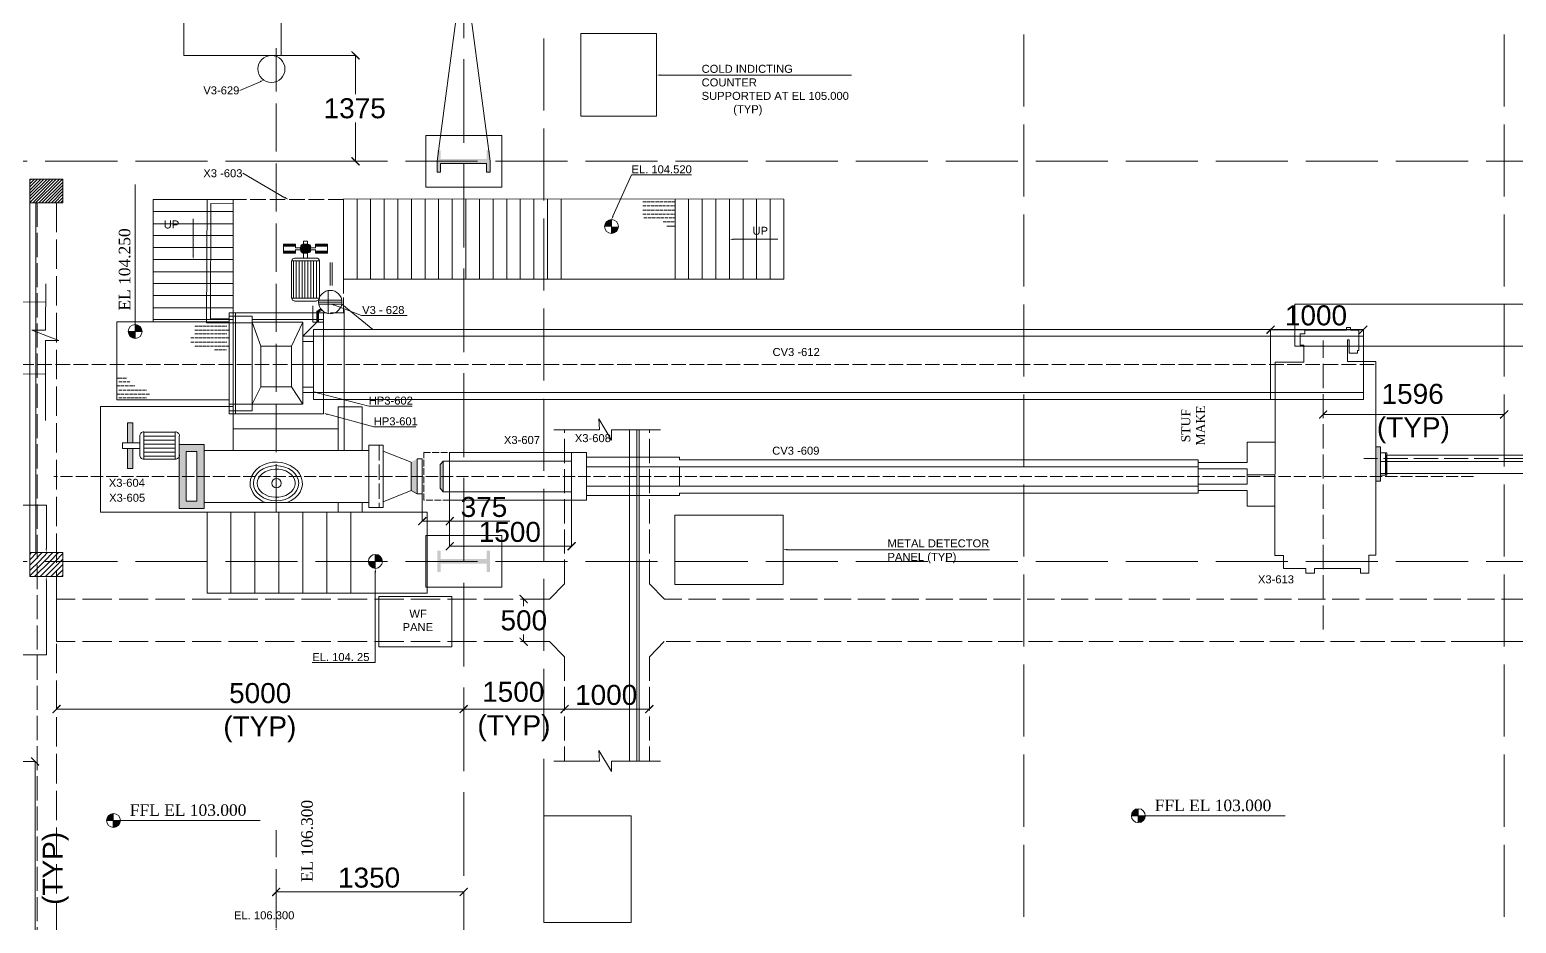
# Model space of a CAD drawing. Header units: inches. Extents: x 2602 to 127694, y 109 to 91908.
# Drawn here: x 30886 to 49460, y 52152 to 63318 of the extents above; entities that cross this region are included whole.
import ezdxf

# ---------------------------------------------------------------- set-up
doc = ezdxf.new("R2010")
doc.units = ezdxf.units.IN
doc.header["$MEASUREMENT"] = 0
doc.linetypes.add('PDF_IMPORT', pattern=[1, 0.8, -0.2])
doc.layers.add('PDF_Geometry', color=7, linetype='Continuous')
doc.layers.add('PDF_Solid Fills', color=7, linetype='Continuous', true_color=0x724639)
doc.layers.add('PDF_Text', color=230, linetype='Continuous', true_color=0xff007f)
doc.styles.add('PDF Arial', font='arial.ttf')
doc.styles.add('PDF Times New Roman', font='times.ttf')

msp = doc.modelspace()

# ---------------------------------------------------------------- hatches: boundary and pattern name
at = {"layer": 'PDF_Solid Fills', "true_color": 0x00b8b8, "transparency": 33554559}
for points in [[(35000, 62941), (35013, 62954), (34912, 63052), (34902, 63042)], [(34912, 61730), (34902, 61717), (35000, 61619), (35013, 61629)], [(46445, 59615), (46435, 59625), (46333, 59526), (46346, 59513)], [(47494, 59526), (47504, 59513), (47603, 59615), (47593, 59625)], [(47101, 58555), (47091, 58565), (46993, 58467), (47002, 58453)], [(49253, 58467), (49262, 58453), (49364, 58555), (49354, 58565)], [(35847, 57220), (35837, 57233), (35735, 57132), (35745, 57122)], [(36080, 57132), (36089, 57122), (36188, 57220), (36178, 57233)], [(36188, 56909), (36178, 56918), (36080, 56820), (36089, 56807)], [(37602, 56820), (37611, 56807), (37713, 56909), (37700, 56918)], [(37103, 56148), (37113, 56161), (37011, 56259), (37001, 56249)], [(37011, 55724), (37001, 55715), (37103, 55616), (37113, 55626)], [(31277, 54872), (31264, 54885), (31166, 54783), (31176, 54773)], [(36352, 54885), (36253, 54783), (36263, 54773), (36365, 54872)], [(37526, 54773), (37624, 54872), (37615, 54885), (37513, 54783)], [(38572, 54783), (38582, 54773), (38684, 54872), (38671, 54885)], [(30999, 54117), (31008, 54130), (30910, 54229), (30897, 54219)], [(34020, 52589), (34010, 52598), (33911, 52500), (33921, 52487)], [(36253, 52500), (36263, 52487), (36365, 52589), (36352, 52598)]]:
    msp.add_hatch(color=132, dxfattribs=at).paths.add_polyline_path(points)
at = {"layer": 'PDF_Solid Fills', "transparency": 33554559}
for color, points in [(256, [(36637, 61540), (36637, 61809), (36595, 61809), (36595, 61704), (36020, 61704), (36020, 61809), (35978, 61809), (35978, 61540), (36020, 61540), (36020, 61645), (36595, 61645), (36595, 61540)]), (1, [(34207, 60638), (34056, 60638), (34056, 60615), (34207, 60615)]), (1, [(34371, 60638), (34292, 60638), (34285, 60635), (34272, 60622), (34269, 60615), (34269, 60550), (34272, 60543), (34285, 60530), (34292, 60527), (34371, 60527), (34377, 60530), (34380, 60533), (34387, 60536), (34394, 60550), (34394, 60615), (34390, 60622), (34377, 60635)]), (1, [(34607, 60638), (34456, 60638), (34456, 60615), (34607, 60615)]), (1, [(34207, 60550), (34056, 60550), (34056, 60527), (34207, 60527)]), (1, [(34607, 60550), (34456, 60550), (34456, 60527), (34607, 60527)]), (7, [(32176, 58404), (32107, 58404), (32107, 58155), (32176, 58155)]), (7, [(32176, 58083), (32107, 58083), (32107, 57834), (32176, 57834)]), (7, [(35725, 57519), (35725, 57955), (35650, 57912), (35650, 57558)]), (256, [(36637, 56541), (36637, 56810), (36595, 56810), (36595, 56705), (36020, 56705), (36020, 56810), (35978, 56810), (35978, 56541), (36020, 56541), (36020, 56646), (36595, 56646), (36595, 56541)])]:
    msp.add_hatch(color=color, dxfattribs=at).paths.add_polyline_path(points)
at = {"layer": 'PDF_Solid Fills', "true_color": 0x5bb8b8, "transparency": 33554559}
h = msp.add_hatch(color=123, dxfattribs=at)
h.paths.add_polyline_path([(38153, 60858), (38153, 60773), (38169, 60773), (38208, 60792), (38218, 60802), (38228, 60815), (38235, 60828), (38238, 60845), (38238, 60858)])
h.paths.add_polyline_path([(38153, 60943), (38136, 60943), (38123, 60940), (38110, 60933), (38097, 60923), (38087, 60914), (38077, 60900), (38071, 60887), (38067, 60874), (38067, 60858), (38153, 60858)])
h = msp.add_hatch(color=123, dxfattribs=at)
h.paths.add_polyline_path([(32202, 59546), (32117, 59546), (32117, 59533), (32124, 59516), (32137, 59490), (32147, 59480), (32160, 59470), (32173, 59467), (32189, 59460), (32202, 59460)])
h.paths.add_polyline_path([(32219, 59631), (32202, 59631), (32202, 59546), (32288, 59546), (32288, 59562), (32284, 59575), (32278, 59588), (32268, 59602), (32258, 59611), (32245, 59621), (32232, 59628)])
at = {"layer": 'PDF_Solid Fills', "transparency": 33554559}
h = msp.add_hatch(color=7, dxfattribs=at)
h.paths.add_polyline_path([(33065, 57335), (33065, 58135), (32753, 58135), (32753, 57335)])
h.paths.add_polyline_path([(32842, 57427), (32842, 58047), (32973, 58047), (32973, 57427)], flags=0)
at = {"layer": 'PDF_Solid Fills', "true_color": 0x942500, "transparency": 33554559}
for points in [[(47763, 58106), (47704, 58106), (47704, 57676), (47763, 57676)], [(47842, 58030), (47826, 58030), (47826, 57752), (47842, 57752)]]:
    msp.add_hatch(color=24, dxfattribs=at).paths.add_polyline_path(points)
at = {"layer": 'PDF_Solid Fills', "true_color": 0x0000b8, "transparency": 33554559}
msp.add_hatch(color=172, dxfattribs=at).paths.add_polyline_path([(36053, 57545), (36053, 57925), (36014, 57886), (36014, 57588)])
at = {"layer": 'PDF_Solid Fills', "true_color": 0x5bb8b8, "transparency": 33554559}
h = msp.add_hatch(color=123, dxfattribs=at)
h.paths.add_polyline_path([(35204, 56672), (35118, 56672), (35118, 56659), (35122, 56643), (35128, 56630), (35138, 56620), (35148, 56607), (35174, 56594), (35187, 56590), (35204, 56587)])
h.paths.add_polyline_path([(35217, 56758), (35204, 56758), (35204, 56672), (35289, 56672), (35289, 56689), (35286, 56702), (35279, 56715), (35269, 56728), (35259, 56738), (35246, 56748), (35233, 56754)])
h = msp.add_hatch(color=123, dxfattribs=at)
h.paths.add_polyline_path([(31930, 53435), (31930, 53350), (31947, 53350), (31960, 53353), (31976, 53359), (31996, 53379), (32006, 53392), (32012, 53405), (32015, 53418), (32019, 53435)])
h.paths.add_polyline_path([(31930, 53520), (31917, 53520), (31904, 53514), (31887, 53510), (31878, 53500), (31865, 53491), (31851, 53464), (31848, 53448), (31845, 53435), (31930, 53435)])
h = msp.add_hatch(color=123, dxfattribs=at)
h.paths.add_polyline_path([(44736, 53494), (44736, 53409), (44749, 53409), (44765, 53412), (44779, 53418), (44792, 53428), (44801, 53438), (44821, 53477), (44821, 53494)])
h.paths.add_polyline_path([(44736, 53579), (44719, 53579), (44680, 53559), (44670, 53550), (44660, 53537), (44654, 53523), (44651, 53507), (44651, 53494), (44736, 53494)])

# ---------------------------------------------------------------- linework, layer by layer
at = {"layer": 'PDF_Geometry', "color": 30, "linetype": 'PDF_IMPORT', "lineweight": 0, "ltscale": 1308.782563, "true_color": 0xff7f00}
msp.add_lwpolyline([(36309, 17406), (36309, 79643)], dxfattribs=at)
at = {"layer": 'PDF_Geometry', "color": 30, "linetype": 'PDF_IMPORT', "lineweight": 0, "ltscale": 1125.093782, "true_color": 0xff7f00}
for points in [[(37310, 17304), (37310, 78521)], [(43309, 17356), (43309, 78521)], [(49308, 17356), (49308, 78521)], [(11954, 61675), (103310, 61675)], [(11954, 56672), (103310, 56672)]]:
    msp.add_lwpolyline(points, dxfattribs=at)
at = {"layer": 'PDF_Geometry', "color": 17, "lineweight": 0, "true_color": 0x724639}
for points in [[(35981, 71673), (36637, 66674), (35978, 61675)], [(35978, 66674), (36637, 61675)]]:
    msp.add_lwpolyline(points, dxfattribs=at)
at = {"layer": 'PDF_Geometry', "lineweight": 0}
for points in [[(34026, 63846), (32813, 63846), (32813, 62997), (34026, 62997)], [(37772, 63269), (38717, 63269), (38717, 62236), (37772, 62236)], [(33377, 59667), (31973, 59667), (31973, 58693), (33377, 58693)], [(34738, 58604), (35040, 58604), (35040, 58060), (34738, 58060)], [(32311, 57952), (32311, 58289), (32704, 58289), (32704, 57952)], [(32973, 57427), (32842, 57427), (32842, 58047), (32973, 58047)], [(33728, 57650), (33731, 57617), (33744, 57584), (33764, 57555), (33793, 57528), (33826, 57509), (33865, 57489), (33908, 57479), (33954, 57476), (34000, 57476), (34043, 57486), (34085, 57499), (34121, 57519), (34154, 57542), (34177, 57571), (34193, 57601), (34203, 57633), (34203, 57666), (34193, 57702), (34177, 57732), (34154, 57761), (34121, 57784), (34085, 57804), (34043, 57817), (34000, 57827), (33954, 57827), (33908, 57824), (33865, 57811), (33826, 57794), (33793, 57774), (33764, 57745), (33744, 57715), (33731, 57686)], [(35853, 57289), (35853, 56275), (33101, 56275), (33101, 57289)], [(38946, 57253), (40298, 57253), (40298, 56387), (38946, 56387)], [(35246, 56236), (36158, 56236), (36158, 55606), (35246, 55606)], [(37310, 53494), (38402, 53494), (38402, 52162), (37310, 52162)]]:
    msp.add_lwpolyline(points, close=True, dxfattribs=at)
at = {"layer": 'PDF_Geometry', "linetype": 'PDF_IMPORT', "lineweight": 0, "ltscale": 751.155907}
msp.add_lwpolyline([(33967, 57289), (33967, 63088)], dxfattribs=at)
at = {"layer": 'PDF_Geometry', "color": 132, "lineweight": 0, "true_color": 0x00b8b8}
for points in [[(34026, 62997), (34958, 62997), (34958, 62514)], [(34026, 62997), (34026, 62997)], [(51424, 58883), (51424, 59155), (51211, 59365), (46691, 59365), (46691, 59890), (51211, 59890), (51424, 60100), (51424, 60799), (51424, 61747), (51424, 62688)], [(34026, 61675), (34958, 61675), (34958, 62157)], [(34026, 61675), (34026, 61675)], [(34958, 61675), (34958, 61675)], [(30887, 61432), (30907, 61452)], [(30887, 61393), (30946, 61452)], [(30887, 61353), (30985, 61452)], [(30887, 61314), (31025, 61452)], [(30887, 61274), (31064, 61452)], [(30887, 61238), (31104, 61452)], [(30887, 61199), (31143, 61452)], [(30887, 61160), (31179, 61452)], [(30923, 61156), (31218, 61452)], [(30959, 61156), (31258, 61452)], [(30999, 61156), (31297, 61452)], [(31038, 61156), (31300, 61415)], [(31077, 61156), (31300, 61376)], [(31117, 61156), (31300, 61337)], [(31156, 61156), (31300, 61301)], [(30887, 61156), (30887, 56784)], [(30962, 61156), (30962, 56784)], [(31195, 61156), (31300, 61261)], [(31231, 61156), (31300, 61222)], [(31271, 61156), (31300, 61183)], [(46389, 59572), (46389, 59569), (47550, 59569), (47550, 59572)], [(46389, 59572), (46389, 59572)], [(47550, 59572), (47550, 59572)], [(47550, 59569), (47550, 59569)], [(47045, 58509), (47045, 58509)], [(47045, 58509), (49308, 58509)], [(49308, 58509), (49308, 58509)], [(38766, 58319), (38156, 58319), (38156, 58191), (37998, 58457), (38005, 58319), (37434, 58319)], [(38379, 54176), (38379, 58319)], [(38471, 54176), (38471, 58319)], [(38500, 54176), (38500, 58319)], [(35791, 57519), (35791, 57178), (36132, 57178), (36132, 57545), (36132, 56863), (37657, 56863), (37657, 57545)], [(35791, 57519), (35791, 57519)], [(36132, 57545), (36132, 57545)], [(36132, 57545), (36132, 57545)], [(37657, 57545), (37657, 57545)], [(36132, 57178), (36886, 57178)], [(36132, 57178), (36132, 57178)], [(37657, 56863), (37657, 56863)], [(30887, 56761), (30907, 56784)], [(30887, 56695), (30976, 56784)], [(30887, 56626), (30933, 56672), (31041, 56784)], [(30887, 56561), (31002, 56672), (31110, 56784)], [(30887, 56492), (31067, 56672), (31176, 56784)], [(30946, 56485), (31136, 56672), (31245, 56784)], [(31015, 56485), (31202, 56672), (31300, 56771)], [(31081, 56485), (31271, 56672), (31300, 56702)], [(31149, 56485), (31300, 56636)], [(31215, 56485), (31300, 56567)], [(31284, 56485), (31300, 56502)], [(37057, 56115), (37057, 56203), (37382, 56203), (37569, 56394)], [(38818, 56203), (38628, 56394)], [(31222, 56203), (31222, 55672)], [(37057, 56203), (37057, 56203)], [(37382, 56203), (37382, 56203)], [(37057, 55760), (37057, 55672), (37382, 55672), (37569, 55482)], [(37382, 55672), (37382, 55672)], [(38815, 55672), (38628, 55482)], [(51424, 54717), (51424, 55465), (51211, 55675), (48869, 55672)], [(38628, 54829), (37569, 54829), (36309, 54829), (31222, 54829)], [(31222, 54829), (31222, 54829)], [(36309, 54829), (36309, 54829)], [(36309, 54829), (36309, 54829)], [(37569, 54829), (37569, 54829)], [(37569, 54829), (37569, 54829)], [(37569, 54829), (37569, 54829)], [(38628, 54829), (38628, 54829)], [(38766, 54176), (38156, 54176), (38156, 54048), (37998, 54311), (38005, 54176), (37434, 54176)], [(30467, 54173), (30953, 54173), (30953, 52746), (30953, 51673), (30467, 51673)], [(36309, 51995), (36309, 52543), (33967, 52543), (33967, 52093)], [(33967, 52543), (33967, 52543)]]:
    msp.add_lwpolyline(points, dxfattribs=at)
at = {"layer": 'PDF_Geometry', "lineweight": 0}
for points in [[(33764, 62668), (33511, 62560)], [(38766, 62750), (39278, 62750), (41154, 62750)], [(32429, 59697), (33429, 59697), (33429, 61196), (32429, 61196), (32429, 59667)], [(34807, 61199), (34807, 60199), (40308, 60199), (40308, 61199), (34807, 61206)], [(34977, 61199), (34977, 60199)], [(35145, 61199), (35145, 60199)], [(35315, 61199), (35315, 60199)], [(35486, 61199), (35486, 60199)], [(35656, 61199), (35656, 60199)], [(35827, 61199), (35827, 60199)], [(35994, 61199), (35994, 60199)], [(36165, 61199), (36165, 60199)], [(36335, 61199), (36335, 60199)], [(36506, 61199), (36506, 60199)], [(36677, 61199), (36677, 60199)], [(36847, 61199), (36847, 60199)], [(37014, 61199), (37014, 60199)], [(37185, 61199), (37185, 60199)], [(37356, 61199), (37356, 60199)], [(37526, 61199), (37526, 60199)], [(38950, 60199), (38950, 61199)], [(39117, 60199), (39117, 61199)], [(39288, 60199), (39288, 61199)], [(39458, 60199), (39458, 61199)], [(39629, 60199), (39629, 61199)], [(39799, 60199), (39799, 61199)], [(39967, 60199), (39967, 61199)], [(40137, 60199), (40137, 61199)], [(32429, 61045), (33429, 61045)], [(32429, 60894), (33429, 60894)], [(32429, 60746), (33429, 60746)], [(32429, 60595), (33429, 60595)], [(39678, 60700), (40222, 60700), (40232, 60700)], [(32429, 60445), (33429, 60445)], [(32429, 60294), (33429, 60294)], [(32429, 60146), (33429, 60146)], [(32429, 59995), (33429, 59995)], [(32429, 59844), (33429, 59844)], [(33429, 58060), (33429, 59818)], [(34685, 59880), (35030, 59746), (35601, 59746)], [(34813, 58060), (34813, 59818)], [(34479, 58782), (35122, 58614), (35666, 58614)], [(33429, 58611), (31769, 58611), (31769, 57289), (35040, 57289), (35040, 57410)], [(34607, 58513), (35184, 58355), (35709, 58355)], [(32107, 58155), (32107, 58404), (32176, 58404), (32176, 58155)], [(34738, 58332), (33429, 58332)], [(32261, 58155), (32045, 58155), (32045, 58083), (32261, 58083)], [(32704, 58240), (32311, 58240)], [(32704, 58191), (32311, 58191)], [(32704, 58139), (32311, 58139)], [(32753, 58240), (32753, 58001)], [(32107, 58083), (32107, 57834), (32176, 57834), (32176, 58083)], [(32704, 58089), (32311, 58089)], [(32704, 58040), (32311, 58040)], [(32704, 57991), (32311, 57991)], [(33065, 58060), (33065, 58135), (32753, 58135), (32753, 57335), (33065, 57335), (33065, 57410)], [(35122, 58060), (33065, 58060), (33065, 57410), (35122, 57410)], [(35650, 57558), (35302, 57420), (35302, 57348), (35122, 57348), (35122, 58125)], [(35302, 58125), (35302, 57420)], [(35302, 58053), (35650, 57912), (35650, 57558), (35725, 57519)], [(35791, 57955), (35791, 57519), (35725, 57519), (35725, 57955)], [(33639, 57650), (33642, 57610), (33656, 57571), (33672, 57535), (33695, 57502), (33724, 57473), (33757, 57450), (33790, 57427), (33829, 57410)], [(34738, 57410), (34738, 57289)], [(33400, 56275), (33400, 57289)], [(33698, 56275), (33698, 57289)], [(34000, 56275), (34000, 57289)], [(34298, 56275), (34298, 57289)], [(34600, 56275), (34600, 57289)], [(34899, 56275), (34899, 57289)], [(40350, 56820), (41603, 56820), (42876, 56820)], [(35204, 56538), (35204, 55410), (34416, 55410)], [(31094, 56436), (31094, 55505), (29618, 55505)], [(31094, 55505), (31094, 55505)], [(35204, 55410), (35204, 55410)]]:
    msp.add_lwpolyline(points, dxfattribs=at)
at = {"layer": 'PDF_Geometry', "color": 17, "lineweight": 0, "true_color": 0x724639}
for points in [[(35834, 61996), (36785, 61996), (36785, 61350), (35834, 61350)], [(35834, 61996), (36785, 61996), (36785, 61350), (35834, 61350)], [(36309, 61645), (36595, 61645), (36595, 61540), (36637, 61540), (36637, 61675), (36637, 61540), (36595, 61540), (36595, 61645), (36309, 61645), (36020, 61645), (36020, 61540), (35978, 61540), (35978, 61675), (35978, 61540), (36020, 61540), (36020, 61645)], [(36309, 61645), (36595, 61645), (36595, 61540), (36637, 61540), (36637, 61675), (36637, 61540), (36595, 61540), (36595, 61645), (36309, 61645), (36020, 61645), (36020, 61540), (35978, 61540), (35978, 61675), (35978, 61540), (36020, 61540), (36020, 61645)], [(35834, 56997), (36785, 56997), (36785, 56351), (35834, 56351)]]:
    msp.add_lwpolyline(points, close=True, dxfattribs=at)
at = {"layer": 'PDF_Geometry', "color": 4, "lineweight": 0}
for points in [[(34072, 61219), (33547, 61524)], [(38172, 60989), (38405, 61504), (38408, 61504), (39153, 61504)], [(32927, 60494), (32927, 60956)], [(34430, 59572), (34430, 58699)], [(35302, 58125), (35122, 58125)], [(35725, 57955), (35791, 57955)], [(31094, 56833), (31094, 57378), (30188, 57378)], [(31094, 57378), (31094, 57378)]]:
    msp.add_lwpolyline(points, dxfattribs=at)
at = {"layer": 'PDF_Geometry', "color": 132, "lineweight": 0, "true_color": 0x00b8b8}
for points in [[(30887, 61452), (31300, 61452), (31300, 61156), (30887, 61156)], [(30887, 56784), (31300, 56784), (31300, 56485), (30887, 56485)]]:
    msp.add_lwpolyline(points, close=True, dxfattribs=at)
at = {"layer": 'PDF_Geometry', "color": 123, "lineweight": 0, "true_color": 0x5bb8b8}
for points in [[(32202, 61383), (32202, 59631), (32202, 59460)], [(38153, 60943), (38153, 60773)], [(32117, 59546), (32288, 59546)], [(49797, 58001), (47839, 58001)], [(47839, 58001), (47839, 57922)], [(35204, 56758), (35204, 56587)], [(31930, 53520), (31930, 53350)], [(46573, 53494), (44821, 53494), (44651, 53494)], [(44736, 53579), (44736, 53409)], [(33767, 53435), (32019, 53435), (31845, 53435)]]:
    msp.add_lwpolyline(points, dxfattribs=at)
at = {"layer": 'PDF_Geometry', "linetype": 'PDF_IMPORT', "lineweight": 0, "ltscale": 377.218032}
for points in [[(30979, 61156), (30979, 35817)], [(47045, 55823), (47045, 59434)], [(55649, 57961), (47554, 57961)]]:
    msp.add_lwpolyline(points, dxfattribs=at)
at = {"layer": 'PDF_Geometry', "linetype": 'PDF_IMPORT', "lineweight": 0, "ltscale": 459.221952}
msp.add_lwpolyline([(31222, 61156), (31222, 36424)], dxfattribs=at)
at = {"layer": 'PDF_Geometry', "color": 224, "lineweight": 0, "true_color": 0x940070}
for points in [[(33429, 61196), (33101, 61196), (33095, 59657), (33377, 59657)], [(33429, 61143), (33150, 61146), (33144, 59707), (33377, 59707)], [(34640, 60408), (34640, 60120)], [(34666, 60408), (34666, 60120)], [(31087, 60143), (31081, 59565), (30913, 59565), (31251, 59434), (31081, 59434), (31081, 59349), (31081, 58434)], [(34613, 60057), (34613, 59766)], [(31084, 59913), (28450, 59936), (28545, 59936), (28545, 59487), (28545, 59037), (28450, 59037), (31074, 59014)], [(34423, 59867), (34423, 59664), (34472, 59664), (34472, 59798), (34518, 59831)], [(34485, 59664), (34485, 59792), (34525, 59821)], [(34495, 59939), (34784, 59939)], [(34495, 59913), (34784, 59913)], [(34495, 59887), (34784, 59887), (35171, 59572)], [(34495, 59664), (34495, 59789), (34535, 59811)], [(33095, 59707), (33095, 59707)], [(33144, 59657), (33144, 59657)]]:
    msp.add_lwpolyline(points, dxfattribs=at)
at = {"layer": 'PDF_Geometry', "color": 2, "linetype": 'PDF_IMPORT', "lineweight": 0, "ltscale": 242.731603}
msp.add_lwpolyline([(34807, 59779), (34807, 61196), (33429, 61196), (33429, 59779), (34807, 59779)], dxfattribs=at)
at = {"layer": 'PDF_Geometry', "color": 1, "linetype": 'PDF_IMPORT', "lineweight": 0, "ltscale": 52.482509}
for points in [[(38546, 61166), (38950, 61166)], [(38546, 61064), (38950, 61064)], [(38559, 60966), (38950, 60966)], [(31973, 58867), (32199, 58867)], [(31973, 58765), (32386, 58765)]]:
    msp.add_lwpolyline(points, dxfattribs=at)
at = {"layer": 'PDF_Geometry', "color": 1, "linetype": 'PDF_IMPORT', "lineweight": 0, "ltscale": 49.202352}
for points in [[(38546, 61117), (38946, 61117)], [(38546, 61015), (38946, 61015)], [(38799, 60917), (38946, 60917)], [(32947, 59667), (33377, 59667)], [(32898, 59467), (33377, 59467)], [(32947, 59615), (33347, 59615)], [(32947, 59565), (33377, 59565)], [(32947, 59516), (33347, 59516)], [(32898, 59415), (33347, 59415)], [(32947, 59365), (33377, 59365)], [(33196, 59316), (33347, 59316)], [(31999, 58916), (32147, 58916)], [(31999, 58814), (32347, 58814)], [(31999, 58716), (32347, 58716)]]:
    msp.add_lwpolyline(points, dxfattribs=at)
at = {"layer": 'PDF_Geometry', "color": 1, "linetype": 'PDF_IMPORT', "lineweight": 0, "ltscale": 3.280157}
msp.add_lwpolyline([(38848, 60864), (38950, 60864)], dxfattribs=at)
at = {"layer": 'PDF_Geometry', "color": 1, "lineweight": 0}
for points in [[(34269, 60592), (34207, 60592), (34207, 60638), (34056, 60638), (34056, 60527), (34207, 60527), (34207, 60572)], [(34207, 60615), (34056, 60615)], [(34269, 60569), (34207, 60569)], [(34269, 60563), (34269, 60602)], [(34305, 60638), (34298, 60638), (34305, 60638)], [(34305, 60464), (34305, 60674), (34357, 60674), (34357, 60464)], [(34394, 60592), (34456, 60592), (34456, 60638), (34607, 60638), (34607, 60527), (34456, 60527), (34456, 60572)], [(34394, 60602), (34394, 60563)], [(34394, 60569), (34456, 60569)], [(34456, 60615), (34607, 60615)], [(34207, 60550), (34056, 60550)], [(34180, 60428), (34180, 59962)], [(34216, 60428), (34216, 59962)], [(34252, 60428), (34252, 59962)], [(34289, 60428), (34289, 59962)], [(34305, 60527), (34292, 60527), (34305, 60527)], [(34357, 60527), (34305, 60527), (34357, 60527)], [(34361, 60527), (34305, 60527)], [(34325, 60428), (34325, 59962)], [(34361, 60428), (34361, 59962)], [(34397, 60428), (34397, 59962)], [(34433, 60428), (34433, 59962)], [(34456, 60550), (34607, 60550)], [(34469, 60428), (34469, 59962)], [(34469, 59926), (34193, 59926)]]:
    msp.add_lwpolyline(points, dxfattribs=at)
for points in [[(34272, 60604, -0.414202), (34305, 60638), (34361, 60638, -0.414202), (34397, 60604)], [(34161, 60430, -0.414202), (34193, 60464), (34469, 60464, -0.414202), (34505, 60430)]]:
    msp.add_lwpolyline(points, format="xyb", dxfattribs=at)
for points in [[(34305, 60638), (34305, 60638), (34305, 60638)], [(34505, 59962), (34157, 59962), (34157, 60428), (34505, 60428)]]:
    msp.add_lwpolyline(points, close=True, dxfattribs=at)
at = {"layer": 'PDF_Geometry', "color": 32, "lineweight": 0, "true_color": 0xb85b00}
for points in [[(33377, 59779), (34558, 59779), (34558, 58516), (33377, 58516)], [(33665, 59664), (34298, 59664), (34298, 58637), (33665, 58637)], [(33774, 59362), (34157, 59362), (34157, 58854), (33774, 58854)]]:
    msp.add_lwpolyline(points, close=True, dxfattribs=at)
at = {"layer": 'PDF_Geometry', "color": 242, "lineweight": 0, "true_color": 0xdd0037}
for points in [[(33377, 59657), (33665, 59657), (33665, 59739), (33377, 59739)], [(33459, 59779), (33459, 58516)], [(33665, 59697), (34558, 59697)], [(34430, 59487), (34298, 59487), (34472, 59664), (34558, 59664)], [(34430, 59421), (34298, 59421)], [(34430, 59136), (34298, 59136)], [(34430, 58850), (34298, 58850)], [(34430, 58785), (34298, 58785)], [(33377, 58637), (33665, 58637), (33665, 58555), (33377, 58555)]]:
    msp.add_lwpolyline(points, dxfattribs=at)
at = {"layer": 'PDF_Geometry', "color": 32, "lineweight": 0, "true_color": 0xb85b00}
for points in [[(33774, 59362), (33665, 59664)], [(34157, 59362), (34298, 59664)], [(33774, 58854), (33665, 58637)], [(34157, 58854), (34298, 58637)]]:
    msp.add_lwpolyline(points, dxfattribs=at)
at = {"layer": 'PDF_Geometry', "color": 162, "lineweight": 0, "true_color": 0x002db8}
for points in [[(34430, 59572), (47550, 59572), (47550, 58699), (34430, 58699)], [(47550, 59487), (34430, 59487)], [(46389, 59572), (46389, 58699)], [(47550, 58785), (34430, 58785)]]:
    msp.add_lwpolyline(points, dxfattribs=at)
at = {"layer": 'PDF_Geometry', "color": 172, "lineweight": 0, "true_color": 0x0000b8}
for points in [[(47704, 58106), (47704, 58247), (47704, 59172), (47350, 59172), (47350, 59444), (47370, 59444), (47370, 59277), (47475, 59277), (47475, 59310), (47494, 59310), (47494, 59562), (47390, 59562), (47390, 59595), (47340, 59595), (47340, 59562), (46819, 59562), (46819, 59516), (46760, 59516), (46760, 59378), (46806, 59378), (46806, 59165), (46448, 59165), (46448, 58165), (46097, 58165), (46097, 57909), (45484, 57909), (45484, 57945), (45484, 57528), (45484, 57561)], [(46448, 58165), (46442, 57364), (46097, 57364)], [(45484, 57945), (39005, 57945), (39005, 57975), (37841, 57975), (37841, 58034), (36132, 58034), (36132, 57440), (37841, 57440), (37841, 57496)], [(37657, 58034), (37657, 57440)], [(45484, 57528), (39005, 57528), (39005, 57496), (37841, 57496), (37841, 57975)], [(37657, 57545), (36132, 57545), (36053, 57545), (36014, 57588), (36014, 57886), (36053, 57925), (36132, 57925), (37657, 57925)], [(36053, 57925), (36053, 57545)], [(45484, 57856), (39005, 57856), (37841, 57856)], [(39005, 57856), (39005, 57614)], [(45484, 57640), (46097, 57640), (46097, 57830), (45484, 57830)], [(45484, 57614), (39005, 57614), (37841, 57614)], [(47704, 57676), (47704, 56751), (47616, 56751), (47616, 56525), (47514, 56525), (47514, 56584), (46937, 56584), (46937, 56525), (46829, 56525), (46829, 56584), (46550, 56584), (46550, 56748), (46442, 56748), (46442, 57755), (46097, 57755)], [(47514, 56525), (47514, 56525)]]:
    msp.add_lwpolyline(points, dxfattribs=at)
at = {"layer": 'PDF_Geometry', "linetype": 'PDF_IMPORT', "lineweight": 0, "ltscale": 226.330819}
msp.add_lwpolyline([(26908, 59136), (47704, 59136)], dxfattribs=at)
at = {"layer": 'PDF_Geometry', "color": 1, "linetype": 'PDF_IMPORT', "lineweight": 0, "ltscale": 26.241254}
msp.add_lwpolyline([(31973, 58965), (32097, 58965)], dxfattribs=at)
at = {"layer": 'PDF_Geometry', "lineweight": 0}
msp.add_lwpolyline([(32312, 57952, -0.41422), (32261, 58001), (32261, 58240, -0.41422), (32312, 58293)], format="xyb", dxfattribs=at)
at = {"layer": 'PDF_Geometry', "color": 132, "linetype": 'PDF_IMPORT', "lineweight": 0, "ltscale": 377.218032, "true_color": 0x00b8b8}
for points in [[(37569, 56394), (37569, 58319)], [(38628, 56394), (38628, 58319)], [(51211, 55675), (38815, 55672)]]:
    msp.add_lwpolyline(points, dxfattribs=at)
at = {"layer": 'PDF_Geometry', "linetype": 'PDF_IMPORT', "lineweight": 0, "ltscale": 239.451446}
msp.add_lwpolyline([(35253, 58125), (35253, 57348)], dxfattribs=at)
at = {"layer": 'PDF_Geometry', "color": 172, "linetype": 'PDF_IMPORT', "lineweight": 0, "ltscale": 104.965018, "true_color": 0x0000b8}
msp.add_lwpolyline([(36132, 58034), (36132, 57440), (35811, 57440), (35811, 58034), (36132, 58034)], dxfattribs=at)
at = {"layer": 'PDF_Geometry', "color": 24, "lineweight": 0, "true_color": 0x942500}
for points in [[(47763, 58030), (47763, 58106), (47704, 58106), (47704, 57676), (47763, 57676), (47763, 57752)], [(47826, 58030), (47826, 57752)], [(47839, 57922), (47763, 57922)], [(47839, 57774), (47763, 57774)]]:
    msp.add_lwpolyline(points, dxfattribs=at)
msp.add_lwpolyline([(47763, 58030), (47842, 58030), (47842, 57752), (47763, 57752)], close=True, dxfattribs=at)
at = {"layer": 'PDF_Geometry', "color": 242, "lineweight": 0, "true_color": 0xdd0037}
msp.add_lwpolyline([(50201, 57128), (50201, 57629, 0.414215), (49905, 57922), (47839, 57922), (47839, 57774), (49907, 57774, -0.414213), (50053, 57627), (50053, 57128)], format="xyb", dxfattribs=at)
at = {"layer": 'PDF_Geometry', "linetype": 'PDF_IMPORT', "lineweight": 0, "ltscale": 190.249094}
msp.add_lwpolyline([(48925, 57735), (31186, 57735)], dxfattribs=at)
at = {"layer": 'PDF_Geometry', "color": 172, "lineweight": 0, "true_color": 0x0000b8}
msp.add_lwpolyline([(45484, 57561), (46097, 57561), (46097, 57364), (46097, 57561)], close=True, dxfattribs=at)
at = {"layer": 'PDF_Geometry', "color": 132, "linetype": 'PDF_IMPORT', "lineweight": 0, "ltscale": 455.941795, "true_color": 0x00b8b8}
for points in [[(37382, 56203), (31222, 56203)], [(37382, 55672), (31222, 55672)]]:
    msp.add_lwpolyline(points, dxfattribs=at)
at = {"layer": 'PDF_Geometry', "color": 132, "linetype": 'PDF_IMPORT', "lineweight": 0, "ltscale": 423.140227, "true_color": 0x00b8b8}
msp.add_lwpolyline([(51211, 56200), (49613, 56200), (38818, 56203)], dxfattribs=at)
at = {"layer": 'PDF_Geometry', "color": 132, "linetype": 'PDF_IMPORT', "lineweight": 0, "ltscale": 373.937875, "true_color": 0x00b8b8}
for points in [[(37569, 55482), (37569, 54176)], [(38628, 55482), (38628, 54176)]]:
    msp.add_lwpolyline(points, dxfattribs=at)
at = {"layer": 'PDF_Geometry', "linetype": 'PDF_IMPORT', "lineweight": 0, "ltscale": 747.87575}
msp.add_lwpolyline([(33967, 46996), (33967, 53317)], dxfattribs=at)
at = {"layer": 'PDF_Geometry', "lineweight": 0}
for centre, radius in [((33906, 62828), 169), ((33969, 57651), 57.4)]:
    msp.add_circle(centre, radius, dxfattribs=at)
at = {"layer": 'PDF_Geometry', "color": 123, "lineweight": 0, "true_color": 0x5bb8b8}
for centre in [(38154, 60859), (32204, 59547), (35205, 56674), (31932, 53436), (44738, 53496)]:
    msp.add_circle(centre, 86.9, dxfattribs=at)
at = {"layer": 'PDF_Geometry', "color": 224, "lineweight": 0, "true_color": 0x940070}
msp.add_circle((34641, 59915), 146, dxfattribs=at)
at = {"layer": 'PDF_Geometry', "color": 1, "lineweight": 0}
for centre, start, end in [((34307, 60564), 180.0011, 269.9989), ((34362, 60564), 270.0011, 359.9989), ((34195, 59964), 180.0011, 269.9989), ((34471, 59964), 270.0011, 359.9989)]:
    msp.add_arc(centre, 34.4, start, end, dxfattribs=at)
at = {"layer": 'PDF_Geometry', "lineweight": 0}
for centre, start, end in [((32706, 58242), 359.9994, 90.0006), ((32706, 58002), 269.9994, 0.0006)]:
    msp.add_arc(centre, 50.8, start, end, dxfattribs=at)
for centre, major_axis, ratio, start_param, end_param in [((33966, 57651), (-327, 3), 0.808263, 2.007367, 6.298095), ((33964, 57651), (-283, 2), 0.775198, 0.01039137959056211, 6.293576686770148)]:
    msp.add_ellipse(centre, major_axis=major_axis, ratio=ratio, start_param=start_param, end_param=end_param, dxfattribs=at)
at = {"layer": 'PDF_Solid Fills', "color": 7, "transparency": 33554559}
for points in [[(33760, 62678), (33810, 62688), (33767, 62662)], [(38766, 62744), (38717, 62750), (38766, 62760)], [(39678, 60691), (39629, 60700), (39678, 60707)], [(34682, 59871), (34640, 59897), (34689, 59887)], [(34479, 58775), (34430, 58795), (34482, 58791)], [(34603, 58503), (34558, 58526), (34610, 58519)], [(40350, 56813), (40298, 56820), (40350, 56830)], [(31084, 56436), (31094, 56485), (31100, 56436)], [(35194, 56538), (35204, 56587), (35214, 56538)]]:
    msp.add_solid(points, dxfattribs=at)
at = {"layer": 'PDF_Solid Fills', "color": 4, "transparency": 33554559}
for points in [[(34079, 61229), (34118, 61196), (34069, 61212)], [(38182, 60986), (38153, 60943), (38166, 60992)], [(32937, 60494), (32927, 60445), (32921, 60494)], [(31100, 56833), (31094, 56784), (31084, 56833)]]:
    msp.add_solid(points, dxfattribs=at)

# ---------------------------------------------------------------- texts
at = {"layer": 'PDF_Text', "color": 7, "char_height": 100, "attachment_point": 7, "style": 'PDF Arial'}
for s, insert in [('COLD INDICTING', (39281, 62778)), ('V3-629', (33055, 62509)), ('COUNTER', (39281, 62608)), ('SUPPORTED AT EL 105.000', (39281, 62440)), ('(TYP)', (39676, 62245)), ('V3 - 628', (35040, 59764)), ('HP3-602', (35122, 58632)), ('HP3-601', (35184, 58373)), ('METAL DETECTOR', (41603, 56848)), ('PANEL (TYP)', (41603, 56650)), ('EL. 104. 25', (34416, 55427))]:
    msp.add_mtext(s, dxfattribs=dict(at, insert=insert))
at = {"layer": 'PDF_Text', "color": 132, "true_color": 0x00b8b8, "char_height": 250, "attachment_point": 7, "style": 'PDF Arial'}
for s, insert in [('1375', (34558, 62208)), ('1000', (46569, 59620)), ('1596', (47777, 58639)), ('(TYP)', (47718, 58150)), ('375', (36270, 57226)), ('1500', (36496, 56914)), ('500', (36768, 55809)), ('1500', (36539, 54916)), ('5000', (33377, 54900)), ('1000', (37700, 54877)), ('(TYP)', (33305, 54411)), ('(TYP)', (36480, 54427)), ('1350', (34738, 52594))]:
    msp.add_mtext(s, dxfattribs=dict(at, insert=insert))
at = {"layer": 'PDF_Text', "color": 4, "char_height": 100, "attachment_point": 7, "style": 'PDF Arial'}
for s, insert in [('X3 -603', (33055, 61473)), ('EL. 104.520', (38405, 61522))]:
    msp.add_mtext(s, dxfattribs=dict(at, insert=insert))
at = {"layer": 'PDF_Text', "char_height": 100, "attachment_point": 7, "style": 'PDF Arial'}
for s, insert in [('UP', (32560, 60833)), ('UP', (39917, 60754)), ('CV3 -612', (40167, 59239)), ('X3-607', (36811, 58140)), ('X3-608', (37697, 58163)), ('CV3 -609', (40163, 58006)), ('X3-604', (31874, 57605)), ('X3-605', (31878, 57418)), ('X3-613', (46232, 56398)), ('WF', (35630, 55970)), ('PANE', (35545, 55803)), ('EL. 106.300', (33439, 52200))]:
    msp.add_mtext(s, dxfattribs=dict(at, insert=insert))
at = {"layer": 'PDF_Text', "color": 32, "true_color": 0xdd6d00, "char_height": 144, "attachment_point": 7, "rotation": 90, "style": 'PDF Times New Roman'}
for s, insert in [('EL 104.250', (32146, 59809)), ('EL 106.300', (34426, 52667))]:
    msp.add_mtext(s, dxfattribs=dict(at, insert=insert))
at = {"layer": 'PDF_Text', "char_height": 112.5, "attachment_point": 7, "rotation": 90, "style": 'PDF Times New Roman'}
for s, insert in [('STUF', (45388, 58162)), ('MAKE', (45572, 58122))]:
    msp.add_mtext(s, dxfattribs=dict(at, insert=insert))
at = {"layer": 'PDF_Text', "color": 32, "true_color": 0xdd6d00, "char_height": 144, "attachment_point": 7, "style": 'PDF Times New Roman'}
for insert in [(44943, 53550), (32137, 53491)]:
    msp.add_mtext('FFL EL 103.000', dxfattribs=dict(at, insert=insert))
at = {"layer": 'PDF_Text', "color": 132, "true_color": 0x00b8b8, "insert": (31374, 52382), "char_height": 250, "attachment_point": 7, "rotation": 90, "style": 'PDF Arial'}
msp.add_mtext('(TYP)', dxfattribs=at)

doc.saveas('drawing.dxf')
